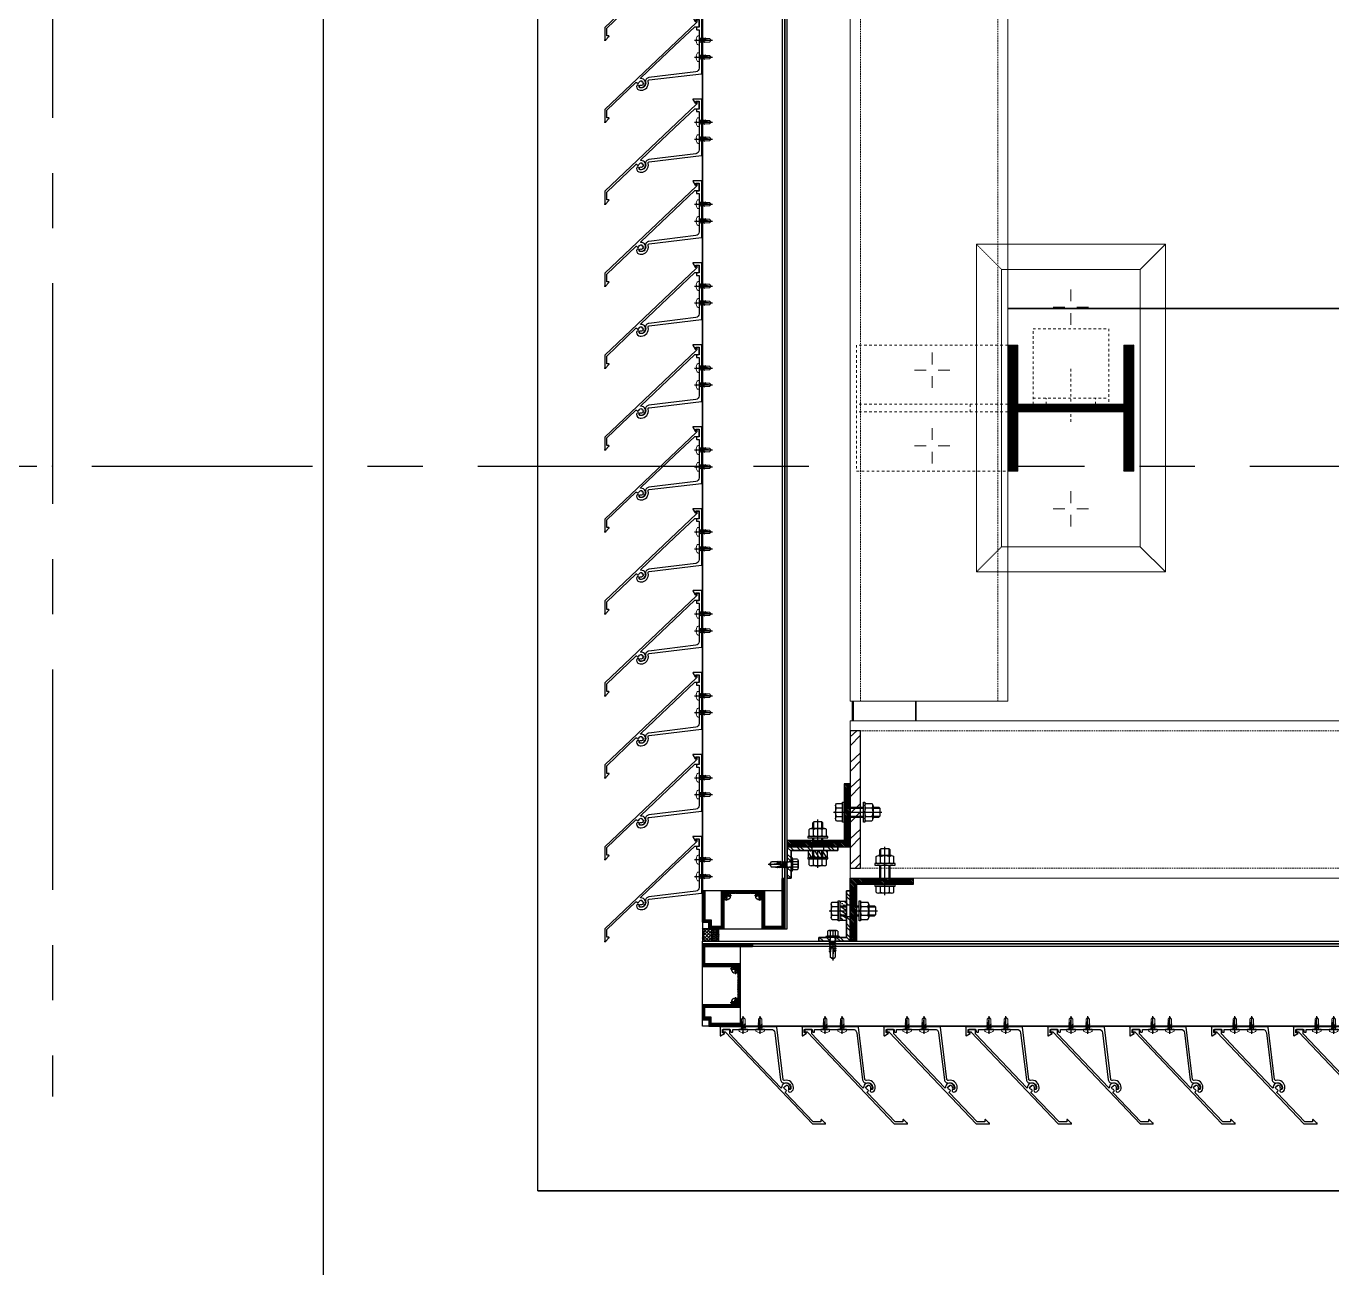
# Model space of a CAD drawing. Header units: millimetres. Extents: x -1379 to 1385823, y -4884429 to 548763.
# Drawn here: x 402583 to 403619, y -2345370 to -2344385 of the extents above; entities that cross this region are included whole.
import ezdxf
from ezdxf.enums import TextEntityAlignment as Align

# ---------------------------------------------------------------- set-up
doc = ezdxf.new("R2010")
doc.units = ezdxf.units.MM
doc.set_wipeout_variables(frame=1)
for name, pattern in [('CENTER', [50.8, 31.75, -6.35, 6.35, -6.35]), ('HIDDEN', [0.375, 0.25, -0.125]), ('TA_GL_000.70000', [1.925, 0.7, -0.175, 0.175, -0.175, 0.7]), ('XKITLINE00', [0]), ('XKITLINE02', [4, 2, -2])]:
    doc.linetypes.add(name, pattern=pattern)
for name, color, linetype in [('000 - 0_SYM_DWG_GRIDLINE_MAIN_COLOR_251', 7, 'Continuous'), ('000 - 0_SYM_DWG_SLOPE-SYM_TEXT_COLOR_3', 7, 'Continuous'), ('000 - CONCRETE_WALL_HATCH_', 7, 'Continuous'), ('000 - EXISTING_STEEL-STRUCTURE_CUT_COLOR_4', 7, 'Continuous'), ('000 - EXISTING_STEEL-STRUCTURE_HATCH_', 7, 'Continuous'), ('000 - EXISTING_STEEL-STRUCTURE_HIDDEN_', 7, 'HIDDEN'), ('000 - EXISTING_STEEL-STRUCTURE_MAIN_COLOR_1', 7, 'Continuous'), ('000 - EXISTING_STEEL-STRUCTURE_MAIN_COLOR_2', 7, 'Continuous'), ('000 - EXISTING_STEEL-STRUCTURE_MAIN_COLOR_3', 7, 'Continuous'), ('000 - EXISTING_STEEL-STRUCTURE_WIPEOUT_', 7, 'Continuous'), ('000 - GRID', 7, 'CENTER'), ('000 - STRUCTURE_STEEL_ACCESORIES_MAIN_COLOR_2', 7, 'Continuous'), ('000 - STRUCTURE_STEEL_ACCESORIES_WIPEOUT_', 7, 'Continuous'), ('010 - ASPG_ACCESSORIES_HATCH_', 7, 'Continuous'), ('010 - ASPG_ACCESSORIES_MAIN_COLOR_1', 7, 'Continuous'), ('010 - ASPG_ACCESSORIES_SUB_COLOR_1', 7, 'Continuous'), ('010 - ASPG_ACCESSORIES_SUB_COLOR_2', 7, 'Continuous'), ('010 - ASPG_ACCESSORIES_SYMBOL_', 7, 'Continuous'), ('010 - ASPG_ACCESSORIES_WIPEOUT_', 7, 'Continuous'), ('010 - ASPG_EXTR_DEF_SUB', 7, 'Continuous'), ('010 - ASPG_EXTR_MAIN_COLOR_1', 7, 'Continuous'), ('010 - ASPG_FASTERN_DEF_SUB', 7, 'Continuous'), ('010 - ASPG_FASTERN_MAIN_COLOR_1', 7, 'Continuous'), ('010 - ASPG_FASTERN_SUB_COLOR_2', 7, 'Continuous'), ('010 - ASPG_FASTERN_SUB_COLOR_3', 7, 'Continuous'), ('010 - ASPG_FRAMING_CUT_COLOR_1', 7, 'Continuous'), ('010 - ASPG_FRAMING_DEF_SUB', 7, 'Continuous'), ('010 - ASPG_FRAMING_HATCH_', 7, 'Continuous'), ('010 - ASPG_FRAMING_MAIN_COLOR_1', 7, 'Continuous'), ('010 - ASPG_FRAMING_SUB_COLOR_1', 7, 'Continuous'), ('010 - ASPG_FRAMING_SUB_COLOR_2', 7, 'Continuous'), ('010 - ASPG_FRAMING_WIPEOUT_', 7, 'Continuous'), ('BOLT & SCREW', 7, 'Continuous'), ('Center Line', 7, 'CENTER')]:
    doc.layers.add(name, color=color, linetype=linetype)
for name, color, linetype, lineweight in [('12-GRID', 7, 'CENTER', 13), ('A-FLOR-E', 7, 'Continuous', 35), ('SCREW', 7, 'Continuous', 5), ('WALL-E', 7, 'Continuous', 50)]:
    doc.layers.add(name, color=color, linetype=linetype, lineweight=lineweight)
doc.styles.add('ARIAL', font='arial.ttf')
doc.styles.add('TA', font='', dxfattribs={"height": 4.5})
doc.styles.get('TA').set_extended_font_data('Cordia New')
pattern_1 = [(45, (68845973.911, -106253.634), (-4.0411152545, 4.0411152545), []), (45, (68845976.6053, -106253.634), (-4.0411152545, 4.0411152545), [])]

# ---------------------------------------------------------------- blocks, each defined once
blk = doc.blocks.new('*U3054')
at = {"layer": '000 - EXISTING_STEEL-STRUCTURE_HIDDEN_', "color": 7, "linetype": 'XKITLINE02', "lineweight": 0}
for p, q in [((1653, 80), (1653, 20)), ((1659, 80), (1659, 20)), ((1653, 69.5), (1648, 69.5)), ((1653, 57), (1659, 57)), ((1659, 57), (1653, 57)), ((1666.9, 50), (1624, 50)), ((1653, 43), (1659, 43)), ((1659, 43), (1653, 43)), ((1653, 30.5), (1648, 30.5))]:
    blk.add_line(p, q, dxfattribs=at)
at = {"layer": '000 - EXISTING_STEEL-STRUCTURE_HIDDEN_', "color": 7, "linetype": 'XKITLINE00', "lineweight": 0}
for p, q in [((1576, 64), (1576, 54.7)), ((1576, 64), (1576, 54.7)), ((1736, 64), (1736, 54.7)), ((1736, 64), (1736, 54.7)), ((1562, 50), (1571.3, 50)), ((1562, 50), (1571.3, 50)), ((1576, 36), (1576, 45.3)), ((1576, 36), (1576, 45.3)), ((1590, 50), (1580.7, 50)), ((1590, 50), (1580.7, 50)), ((1722, 50), (1731.3, 50)), ((1722, 50), (1731.3, 50)), ((1736, 36), (1736, 45.3)), ((1736, 36), (1736, 45.3)), ((1750, 50), (1740.7, 50)), ((1750, 50), (1740.7, 50))]:
    blk.add_line(p, q, dxfattribs=at)
at = {"layer": '000 - EXISTING_STEEL-STRUCTURE_MAIN_COLOR_1', "color": 7, "linetype": 'XKITLINE02', "lineweight": 0}
blk.add_line((1648, 20), (1648, 80), dxfattribs=at)
blk.add_lwpolyline([(1653, 20), (1593, 20), (1593, 80), (1653, 80)], dxfattribs=at)
at = {"layer": '000 - EXISTING_STEEL-STRUCTURE_MAIN_COLOR_2', "color": 7, "lineweight": 0}
for p, q in [((1526, 125), (1546, 105)), ((1786, 125), (1766, 105))]:
    blk.add_line(p, q, dxfattribs=at)
at = {"color": 7}
blk.add_wipeout([(-1888.5, 0), (-1888.5, -125), (1888.5, -125), (1888.5, 0)], dxfattribs=at).dxf.layer = '000 - EXISTING_STEEL-STRUCTURE_WIPEOUT_'
at = {"layer": '000 - CONCRETE_WALL_HATCH_'}
h = blk.add_hatch(dxfattribs=at)
h.set_pattern_fill('ANSI32', scale=0.1)
h.set_pattern_definition([(45, (0, -0.0012), (-0.6735192, 0.6735192), []), (45, (0.449, -0.0012), (-0.6735192, 0.6735192), [])])
h.paths.add_polyline_path([(1706, 0), (1706, 8), (1659, 8), (1659, 92), (1706, 92), (1706, 100), (1606, 100), (1606, 92), (1653, 92), (1653, 8), (1606, 8), (1606, 0)])
at = {"layer": '000 - EXISTING_STEEL-STRUCTURE_CUT_COLOR_4', "color": 7, "lineweight": 0}
blk.add_lwpolyline([(1706, 0), (1706, 8), (1659, 8), (1659, 92), (1706, 92), (1706, 100), (1606, 100), (1606, 92), (1653, 92), (1653, 8), (1606, 8), (1606, 0)], close=True, dxfattribs=at)
at = {"layer": '000 - EXISTING_STEEL-STRUCTURE_HATCH_', "color": 7, "linetype": 'XKITLINE02', "lineweight": 0}
for p, q in [((1653, 0), (1653, -120)), ((1659, 0), (1659, -120))]:
    blk.add_line(p, q, dxfattribs=at)
blk.add_lwpolyline([(1606, 0), (1606, -120), (1706, -120), (1706, 0)], dxfattribs=at)
at = {"layer": '000 - EXISTING_STEEL-STRUCTURE_HIDDEN_', "color": 7, "linetype": 'XKITLINE02', "lineweight": 0}
for p, q in [((1706, 0), (1606, 0)), ((1659, -30), (1653, -30))]:
    blk.add_line(p, q, dxfattribs=at)
at = {"layer": '000 - EXISTING_STEEL-STRUCTURE_HIDDEN_', "color": 7, "linetype": 'HIDDEN', "lineweight": 0, "ltscale": 5}
for p, q in [((1888.5, -8), (-1888.5, -8)), ((1888.5, -117), (-1888.5, -117))]:
    blk.add_line(p, q, dxfattribs=at)
at = {"layer": '000 - EXISTING_STEEL-STRUCTURE_HIDDEN_', "color": 7, "linetype": 'HIDDEN', "lineweight": 0, "ltscale": 2}
for p, q in [((1546, -5), (1526, -25)), ((1766, -5), (1786, -25))]:
    blk.add_line(p, q, dxfattribs=at)
at = {"layer": '000 - EXISTING_STEEL-STRUCTURE_HIDDEN_', "color": 7, "linetype": 'XKITLINE00', "lineweight": 0}
for p, q in [((1626, -46), (1626, -55.3)), ((1686, -46), (1686, -55.3)), ((1612, -60), (1621.3, -60)), ((1640, -60), (1630.7, -60)), ((1672, -60), (1681.3, -60)), ((1700, -60), (1690.7, -60)), ((1626, -74), (1626, -64.7)), ((1686, -74), (1686, -64.7))]:
    blk.add_line(p, q, dxfattribs=at)
at = {"layer": '000 - EXISTING_STEEL-STRUCTURE_HIDDEN_', "color": 7, "linetype": 'HIDDEN', "lineweight": 0, "ltscale": 2}
for points in [[(1786, 0), (1786, -25), (1526, -25), (1526, 0)], [(1766, 0), (1766, -5), (1546, -5), (1546, 0)]]:
    blk.add_lwpolyline(points, dxfattribs=at)
at = {"layer": '000 - EXISTING_STEEL-STRUCTURE_MAIN_COLOR_2', "color": 7, "lineweight": 0}
for points in [[(1526, 0), (1526, 125), (1786, 125), (1786, 0)], [(1546, 0), (1546, 105), (1766, 105), (1766, 0)]]:
    blk.add_lwpolyline(points, dxfattribs=at)
at = {"layer": '000 - EXISTING_STEEL-STRUCTURE_MAIN_COLOR_3', "color": 7, "lineweight": 0}
blk.add_lwpolyline([(-1888.5, 0), (-1888.5, -125), (1888.5, -125), (1888.5, 0), (-1888.5, 0)], close=True, dxfattribs=at)
blk = doc.blocks.new('*U2476')
at = {"color": 7}
blk.add_wipeout([(-232.5, 0), (-232.5, -125), (8444.5, -125), (8444.5, 0)], dxfattribs=at).dxf.layer = '000 - EXISTING_STEEL-STRUCTURE_WIPEOUT_'
at = {"layer": '000 - EXISTING_STEEL-STRUCTURE_HIDDEN_', "color": 7, "linetype": 'HIDDEN', "lineweight": 0, "ltscale": 5}
for p, q in [((8444.5, -8), (-232.5, -8)), ((8444.5, -117), (-232.5, -117))]:
    blk.add_line(p, q, dxfattribs=at)
at = {"layer": '000 - EXISTING_STEEL-STRUCTURE_MAIN_COLOR_3', "color": 7, "lineweight": 0}
blk.add_lwpolyline([(-232.5, 0), (-232.5, -125), (8444.5, -125), (8444.5, 0), (-232.5, 0)], close=True, dxfattribs=at)
blk = doc.blocks.new('C-1-IV01_REV00_20260605-140059_LOPF_ASPG')
at = {"color": 7, "xscale": -1}
blk.add_blockref('*U2476', (9077.5, -15772), dxfattribs=at)
at = {"color": 7, "rotation": 270}
blk.add_blockref('*U3054', (758, -13868), dxfattribs=at)
blk = doc.blocks.new('C-1-IV01_REV00_20260605-145550_LOPF_EX')
at = {"color": 7}
for p, q in [((385, -16145), (385, -10310)), ((215, -16365), (215, -12040)), ((385, -16145), (16445, -16145))]:
    blk.add_line(p, q, dxfattribs=at)
at = {"layer": 'A-FLOR-E', "color": 7}
for p, q in [((635, -10310), (635, -15895)), ((685, -15845), (685, -15445)), ((685, -15445), (1185, -15445)), ((9360, -15845), (685, -15845)), ((635, -15895), (9410, -15895)), ((385, -16145), (16445, -16145))]:
    blk.add_line(p, q, dxfattribs=at)
at = {"layer": 'WALL-E', "color": 7}
for p, q in [((635, -10310), (635, -15895)), ((635, -15895), (635, -10310)), ((635, -15895), (9410, -15895)), ((9410, -15895), (635, -15895))]:
    blk.add_line(p, q, dxfattribs=at)
blk = doc.blocks.new('*U1926')
at = {"layer": '000 - 0_SYM_DWG_GRIDLINE_MAIN_COLOR_251', "color": 7, "linetype": 'ByBlock', "ltscale": 5}
blk.add_line((10, 0), (-321.4, 0), dxfattribs=at)
at = {"layer": '000 - 0_SYM_DWG_GRIDLINE_MAIN_COLOR_251', "color": 7}
blk.add_point((-311.4, 0), dxfattribs=at)
at = {"color": 7, "style": 'TA', "flags": 1}
blk.add_attdef('LOCATION', (6, -6), '', height=4.5, rotation=270, dxfattribs=at)
at = {"layer": '000 - 0_SYM_DWG_SLOPE-SYM_TEXT_COLOR_3', "color": 7, "style": 'ARIAL'}
blk.add_attdef('GRID-HEAD', text='', height=4, rotation=270, dxfattribs=at).set_placement((27.4, 0), align=Align.MIDDLE_CENTER)
blk = doc.blocks.new('*U1924')
at = {"layer": '000 - 0_SYM_DWG_GRIDLINE_MAIN_COLOR_251', "color": 7, "linetype": 'ByBlock', "ltscale": 5}
blk.add_line((30, 0), (-408.5, 0), dxfattribs=at)
at = {"layer": '000 - 0_SYM_DWG_GRIDLINE_MAIN_COLOR_251', "color": 7}
blk.add_point((0, 0), dxfattribs=at)
at = {"color": 7, "style": 'TA', "flags": 1}
blk.add_attdef('LOCATION', (6, -6), '', height=4.5, rotation=270, dxfattribs=at)
at = {"layer": '000 - 0_SYM_DWG_SLOPE-SYM_TEXT_COLOR_3', "color": 7, "style": 'ARIAL'}
blk.add_attdef('GRID-HEAD', text='', height=4, rotation=180, dxfattribs=at).set_placement((50, 0), align=Align.MIDDLE_CENTER)
blk = doc.blocks.new('C-1-IV01_REV00_20260614-171844_LOPF_DIMS')
at = {"layer": '000 - GRID', "color": 7, "linetype": 'TA_GL_000.70000'}
for name, p, xscale, yscale, zscale, rotation in [('*U1926', (0, 0), 50.00000000000007, 50.00000000000007, 50.00000000000007, 90), ('*U1924', (0, -15570), 50.00000000000004, 50.00000000000004, 50.00000000000004, 180)]:
    blk.add_blockref(name, p, dxfattribs=dict(at, xscale=xscale, yscale=yscale, zscale=zscale, rotation=rotation))
blk = doc.blocks.new('*U2620')
at = {"layer": '010 - ASPG_ACCESSORIES_SUB_COLOR_2', "color": 7}
for p, q in [((-2.1, -1.5), (-2.1, 0)), ((2.1, -1), (2.1, 0)), ((-2.7, -1.9), (2.7, -1.4)), ((-2.7, -1.9), (-2.1, -1.5)), ((-2.7, -1.9), (-2.1, -2.3)), ((-2.7, -3.7), (2.7, -3.2)), ((-2.7, -3.7), (-2.1, -3.3)), ((-2.7, -3.7), (-2.1, -4.1)), ((-2.7, -5.5), (2.7, -5)), ((-2.7, -5.5), (2.7, -5)), ((-2.7, -5.5), (-2.1, -5.1)), ((-2.7, -5.5), (-2.1, -5.1)), ((-2.7, -5.5), (-2.1, -5.9)), ((-2.7, -5.5), (-2.1, -5.9)), ((-2.7, -7.3), (2.7, -6.8)), ((-2.7, -7.3), (-2.1, -6.9)), ((-2.7, -7.3), (-2.1, -7.7)), ((-2.7, -9.1), (-2.1, -8.7)), ((-2.7, -9.1), (-1.6, -9)), ((-2.7, -9.1), (-2.1, -9.5)), ((-2.1, -1.5), (2.1, -1)), ((-2.1, -2.3), (2.1, -1.8)), ((-2.1, -3.3), (-2.1, -2.3)), ((-2.1, -3.3), (2.1, -2.8)), ((-2.1, -4.1), (2.1, -3.6)), ((-2.1, -5.1), (-2.1, -4.1)), ((-2.1, -5.1), (2.1, -4.6)), ((-2.1, -5.1), (2.1, -4.6)), ((-2.1, -5.9), (2.1, -5.4)), ((-2.1, -5.9), (2.1, -5.4)), ((-2.1, -6.9), (-2.1, -5.9)), ((-2.1, -6.9), (-2.1, -5.9)), ((-2.1, -6.9), (2.1, -6.4)), ((-2.1, -7.7), (2.1, -7.2)), ((-2.1, -8.7), (-2.1, -7.7)), ((-2.1, -8.7), (-1.1, -8.6)), ((-2.1, -9.5), (-1.6, -9.4)), ((-2.1, -10.5), (-2.1, -9.5)), ((0.4, -8.4), (2.1, -8.2)), ((0.7, -8.8), (2.7, -8.6)), ((0.7, -9.1), (2.1, -9)), ((0.7, -10.2), (2.1, -10)), ((2.7, -1.4), (2.1, -1)), ((2.7, -1.4), (2.1, -1.8)), ((2.1, -2.8), (2.1, -1.8)), ((2.7, -3.2), (2.1, -2.8)), ((2.7, -3.2), (2.1, -3.6)), ((2.1, -4.6), (2.1, -3.6)), ((2.7, -5), (2.1, -4.6)), ((2.7, -5), (2.1, -4.6)), ((2.7, -5), (2.1, -5.4)), ((2.7, -5), (2.1, -5.4)), ((2.1, -6.4), (2.1, -5.4)), ((2.1, -6.4), (2.1, -5.4)), ((2.7, -6.8), (2.1, -6.4)), ((2.7, -6.8), (2.1, -7.2)), ((2.1, -8.2), (2.1, -7.2)), ((2.7, -8.6), (2.1, -8.2)), ((2.7, -8.6), (2.1, -9)), ((2.1, -10), (2.1, -9)), ((2.7, -10.4), (2.1, -10)), ((-2.7, -10.9), (-2.1, -10.5)), ((-2.7, -10.9), (-1.8, -10.8)), ((-2.7, -10.9), (-2.1, -11.3)), ((-2.1, -10.5), (-1.8, -10.5)), ((-2.1, -11.3), (-1.9, -11.2)), ((-2.1, -12.4), (-2.1, -11.3)), ((-2.1, -12.4), (-2.1, -15.6)), ((0, -17.2), (-2.1, -15.6)), ((0, -17.2), (2.1, -15.6)), ((0.7, -10.6), (2.7, -10.4)), ((0.7, -10.9), (2.1, -10.8)), ((2.7, -10.4), (2.1, -10.8)), ((2.1, -10.8), (2.1, -15.6))]:
    blk.add_line(p, q, dxfattribs=at)
blk.add_lwpolyline([(0, -17.2), (0.7, -11.5), (0.7, -8.7, 0.417657), (0.4, -8.4, 0.070993), (-1.5, -8.7), (-2.1, -12.4)], format="xyb", dxfattribs=at)
at = {"layer": '010 - ASPG_ACCESSORIES_SYMBOL_', "color": 7, "linetype": 'CENTER'}
blk.add_line((0, 6.1), (0, -18.2), dxfattribs=at)
at = {"layer": '010 - ASPG_FASTERN_MAIN_COLOR_1', "color": 7}
for p, q in [((-5.5, 0.5), (-5.5, 0)), ((5.5, 0), (-5.5, 0)), ((-5.2, 0.9), (-4.2, 1.2)), ((5.2, 0.9), (-5.2, 0.9)), ((-4.2, 5), (-4.2, 1.2)), ((4.2, 1.2), (-4.2, 1.2)), ((3.1, 5.5), (-3.1, 5.5)), ((-2.6, 0.9), (-2.1, 1.2)), ((-2.1, 5), (-2.1, 1.2)), ((2.1, 5), (2.1, 1.2)), ((2.4, 0.9), (2.1, 1.2)), ((4.2, 5), (4.2, 1.2)), ((5.2, 0.9), (4.2, 1.2)), ((5.5, 0.5), (5.5, 0))]:
    blk.add_line(p, q, dxfattribs=at)
for centre, radius, start, end in [((-5.2, 0.5), 0.3, 90, 180), ((-3.1, 3.9), 1.56, 48.0171, 131.9829), ((0, -0.2), 5.63, 68.2799, 111.7201), ((3.1, 3.9), 1.56, 48.0171, 131.9829), ((5.2, 0.5), 0.3, 0, 90)]:
    blk.add_arc(centre, radius, start, end, dxfattribs=at)
blk = doc.blocks.new('G$C7D677D58')
at = {"layer": '010 - ASPG_FASTERN_MAIN_COLOR_1'}
h = blk.add_hatch(dxfattribs=at)
h.set_pattern_fill('ANSI35', scale=0.02, angle=280.6768, style=0)
h.set_pattern_definition([(145.676841, (67.453535, -13.0942606), (0.00281929957, 0.00412935224), []), (145.676841, (67.4500606, -13.0949156), (0.00281929957, 0.00412935224), [0.00625, -0.00125, 0, -0.00125])])
h.paths.add_polyline_path([(0.0299, 0.0155), (0.0245, 0.0155), (0.0245, 0.0006), (0.0299, 0.0006)])
at = {"layer": '010 - ASPG_FASTERN_DEF_SUB', "color": 7, "ltscale": 0.1}
blk.add_line((0.0383, 0.008), (0, 0.008, 0), dxfattribs=at)
at = {"layer": '010 - ASPG_FASTERN_MAIN_COLOR_1', "color": 7}
for p, q in [((0.0024, 0.012, 0), (0.0016, 0.0112, 0)), ((0.0016, 0.0048, 0), (0.0016, 0.0112, 0)), ((0.0069, 0.0112, 0), (0.0016, 0.0112, 0)), ((0.0069, 0.012, 0), (0.0024, 0.012, 0)), ((0.0069, 0.0028, 0), (0.0069, 0.0132, 0)), ((0.0125, 0.0149, 0), (0.0077, 0.0149, 0)), ((0.0125, 0.0115, 0), (0.0077, 0.0115, 0)), ((0.0133, 0, 0), (0.0133, 0.016, 0)), ((0.0133, 0.016, 0), (0.0145, 0.016, 0)), ((0.0133, 0.0028, 0), (0.0133, 0.0132, 0)), ((0.0145, 0.016, 0), (0.0145, 0, 0)), ((0.0299, 0), (0.0299, 0.016)), ((0.0299, 0.016), (0.0311, 0.016)), ((0.0311, 0.016), (0.0311, 0)), ((0.0311, 0.0011), (0.0311, 0.0149)), ((0.0359, 0.0149), (0.0311, 0.0149)), ((0.0359, 0.0115), (0.0311, 0.0115)), ((0.0367, 0.0028), (0.0367, 0.0132)), ((0.0069, 0.0048, 0), (0.0016, 0.0048, 0)), ((0.0024, 0.004, 0), (0.0016, 0.0048, 0)), ((0.0069, 0.004, 0), (0.0024, 0.004, 0)), ((0.0125, 0.0045, 0), (0.0077, 0.0045, 0)), ((0.0125, 0.0011, 0), (0.0077, 0.0011, 0)), ((0.0145, 0, 0), (0.0133, 0, 0)), ((0.0311, 0), (0.0299, 0)), ((0.0359, 0.0045), (0.0311, 0.0045)), ((0.0359, 0.0011), (0.0311, 0.0011))]:
    blk.add_line(p, q, dxfattribs=at)
at = {"layer": '010 - ASPG_FASTERN_MAIN_COLOR_1', "color": 7, "elevation": 0}
for points in [[(0.0077, 0.0149, 0.46188), (0.0077, 0.0115, 0.23094), (0.0077, 0.0045, 0.46188), (0.0077, 0.0011)], [(0.0125, 0.0149, -0.46188), (0.0125, 0.0115, -0.23094), (0.0125, 0.0045, -0.46188), (0.0125, 0.0011)], [(0.0359, 0.0149, -0.46188), (0.0359, 0.0115, -0.23094), (0.0359, 0.0045, -0.46188), (0.0359, 0.0011)]]:
    blk.add_lwpolyline(points, format="xyb", dxfattribs=at)
at = {"layer": '010 - ASPG_FASTERN_MAIN_COLOR_1', "color": 7}
blk.add_lwpolyline([(0.0299, 0.0155), (0.0245, 0.0155), (0.0245, 0.0006), (0.0299, 0.0006)], close=True, dxfattribs=at)
at = {"layer": '010 - ASPG_FASTERN_SUB_COLOR_2', "color": 7, "linetype": 'HIDDEN'}
for p, q in [((0.0299, 0.012), (0.0145, 0.012, 0)), ((0.0299, 0.0112), (0.0145, 0.0112, 0)), ((0.0299, 0.0048), (0.0145, 0.0048, 0)), ((0.0299, 0.004), (0.0145, 0.004, 0))]:
    blk.add_line(p, q, dxfattribs=at)
blk = doc.blocks.new('010 - ASPG_ACCESSORIES_BRACKET_FOR_FRAME_TYPE-1_CUT-VIEW')
at = {"color": 7}
blk.add_wipeout([(0, 25), (0, 0), (40, 0), (40, 3), (3, 3), (3, 25)], dxfattribs=at).dxf.layer = '010 - ASPG_ACCESSORIES_WIPEOUT_'
at = {"layer": '010 - ASPG_ACCESSORIES_HATCH_'}
h = blk.add_hatch(dxfattribs=at)
h.set_pattern_fill('ANSI32', scale=0.03)
h.set_pattern_definition(pattern_1)
h.paths.add_polyline_path([(1.5, 16.1), (1.1, 16.7), (0.7, 16.1), (0, 16.1), (0, 25), (3, 25), (3, 16.1)])
h = blk.add_hatch(dxfattribs=at)
h.set_pattern_fill('ANSI32', scale=0.03)
h.set_pattern_definition(pattern_1)
h.paths.add_polyline_path([(0, 0), (0, 11.8), (0.2, 11.9), (1.2, 11.9), (1.6, 11.3), (2, 11.9), (3, 11.9), (3, 3), (19.7, 3), (19.7, 0)])
h = blk.add_hatch(dxfattribs=at)
h.set_pattern_fill('ANSI32', scale=0.03)
h.set_pattern_definition(pattern_1)
h.paths.add_polyline_path([(28.7, 0), (28.7, 3), (40, 3), (40, 0)])
at = {"layer": '010 - ASPG_ACCESSORIES_MAIN_COLOR_1', "color": 7}
blk.add_lwpolyline([(0, 25), (0, 0), (40, 0), (40, 3), (3, 3), (3, 25)], close=True, dxfattribs=at)
at = {"layer": '010 - ASPG_ACCESSORIES_SUB_COLOR_1', "color": 7}
for points in [[(1.5, 16.1), (1.1, 16.7), (0.7, 16.1), (0, 16.1), (0, 25), (3, 25), (3, 16.1)], [(0, 0), (0, 11.8), (0.2, 11.9), (1.2, 11.9), (1.6, 11.3), (2, 11.9), (3, 11.9), (3, 3), (19.7, 3), (19.7, 0)], [(28.7, 0), (28.7, 3), (40, 3), (40, 0)]]:
    blk.add_lwpolyline(points, close=True, dxfattribs=at)
blk = doc.blocks.new('G$CF155826C')
at = {"layer": '010 - ASPG_FASTERN_DEF_SUB', "color": 7, "ltscale": 0.1}
blk.add_line((0, 0.008), (0.0383, 0.008, 0), dxfattribs=at)
at = {"layer": '010 - ASPG_FASTERN_MAIN_COLOR_1', "color": 7}
for p, q in [((0.0016, 0.0028), (0.0016, 0.0132)), ((0.0024, 0.0149), (0.0072, 0.0149)), ((0.0024, 0.0115), (0.0072, 0.0115)), ((0.0072, 0.016), (0.0072, 0)), ((0.0084, 0.016), (0.0072, 0.016)), ((0.0072, 0.0011), (0.0072, 0.0149)), ((0.0084, 0), (0.0084, 0.016)), ((0.0238, 0.016, 0), (0.0238, 0, 0)), ((0.025, 0.016, 0), (0.0238, 0.016, 0)), ((0.025, 0, 0), (0.025, 0.016, 0)), ((0.025, 0.0028, 0), (0.025, 0.0132, 0)), ((0.0258, 0.0149, 0), (0.0306, 0.0149, 0)), ((0.0258, 0.0115, 0), (0.0306, 0.0115, 0)), ((0.0314, 0.0028, 0), (0.0314, 0.0132, 0)), ((0.0314, 0.012, 0), (0.0359, 0.012, 0)), ((0.0314, 0.0112, 0), (0.0367, 0.0112, 0)), ((0.0359, 0.012, 0), (0.0367, 0.0112, 0)), ((0.0367, 0.0048, 0), (0.0367, 0.0112, 0)), ((0.0024, 0.0045), (0.0072, 0.0045)), ((0.0024, 0.0011), (0.0072, 0.0011)), ((0.0072, 0), (0.0084, 0)), ((0.0238, 0, 0), (0.025, 0, 0)), ((0.0258, 0.0045, 0), (0.0306, 0.0045, 0)), ((0.0258, 0.0011, 0), (0.0306, 0.0011, 0)), ((0.0314, 0.0048, 0), (0.0367, 0.0048, 0)), ((0.0314, 0.004, 0), (0.0359, 0.004, 0)), ((0.0359, 0.004, 0), (0.0367, 0.0048, 0))]:
    blk.add_line(p, q, dxfattribs=at)
at = {"layer": '010 - ASPG_FASTERN_MAIN_COLOR_1', "color": 7, "elevation": 0}
for points in [[(0.0024, 0.0149, 0.46188), (0.0024, 0.0115, 0.23094), (0.0024, 0.0045, 0.46188), (0.0024, 0.0011)], [(0.0258, 0.0149, 0.46188), (0.0258, 0.0115, 0.23094), (0.0258, 0.0045, 0.46188), (0.0258, 0.0011)], [(0.0306, 0.0149, -0.46188), (0.0306, 0.0115, -0.23094), (0.0306, 0.0045, -0.46188), (0.0306, 0.0011)]]:
    blk.add_lwpolyline(points, format="xyb", dxfattribs=at)
at = {"layer": '010 - ASPG_FASTERN_SUB_COLOR_3', "color": 7, "linetype": 'HIDDEN'}
for p, q in [((0.0084, 0.012), (0.0238, 0.012, 0)), ((0.0084, 0.0112), (0.0238, 0.0112, 0)), ((0.0084, 0.0048), (0.0238, 0.0048, 0)), ((0.0084, 0.004), (0.0238, 0.004, 0))]:
    blk.add_line(p, q, dxfattribs=at)
blk = doc.blocks.new('*U2652')
at = {"color": 7, "xscale": -1, "rotation": 270}
blk.add_blockref('*U2620', (3, 11), dxfattribs=at)
at = {"color": 7}
blk.add_wipeout([(45, 75), (45, 30), (0, 30), (0, 25), (50, 25), (50, 75)], dxfattribs=at).dxf.layer = '000 - STRUCTURE_STEEL_ACCESORIES_WIPEOUT_'
at = {"layer": '010 - ASPG_ACCESSORIES_HATCH_'}
h = blk.add_hatch(dxfattribs=at)
h.set_pattern_fill('ANSI32', scale=0.03, angle=-90)
h.set_pattern_definition([(315, (-106132.4893, -14494238.6785), (1.01027881362, 1.01027881362), []), (315, (-106132.4893, -14494239.352), (1.01027881362, 1.01027881362), [])])
h.paths.add_polyline_path([(45, 75), (45, 30), (0, 30), (0, 25), (50, 25), (50, 75)])
at = {"layer": '000 - STRUCTURE_STEEL_ACCESORIES_MAIN_COLOR_2', "color": 7}
blk.add_lwpolyline([(45, 75), (45, 30), (0, 30), (0, 25), (50, 25), (50, 75)], close=True, dxfattribs=at)
at = {"color": 7, "xscale": -1000, "yscale": 1000, "zscale": 1000}
for name, p, rotation in [('G$CF155826C', (36.6, 60.5), 180), ('G$C7D677D58', (32.2, 46.5, 0), 90)]:
    blk.add_blockref(name, p, dxfattribs=dict(at, rotation=rotation))
at = {"color": 7, "xscale": -1, "rotation": 180}
blk.add_blockref('010 - ASPG_ACCESSORIES_BRACKET_FOR_FRAME_TYPE-1_CUT-VIEW', (0, 25), dxfattribs=at)
blk = doc.blocks.new('*U2678')
at = {"layer": '12-GRID', "color": 7, "linetype": 'CENTER'}
for p, q in [((0, -6.2), (0, 2.2)), ((-4.2, -2), (4.2, -2))]:
    blk.add_line(p, q, dxfattribs=at)
at = {"layer": 'BOLT & SCREW', "color": 7}
for p, q in [((-0.6, -1.8), (-1.8, -1.6)), ((-0.6, -2.2), (-1.8, -2.4)), ((-0.5, -1.8), (-0.9, -1.6)), ((-0.5, -2.2), (-0.9, -2.4)), ((-0.2, -1.4), (-0.4, -0.2)), ((-0.2, -1.5), (-0.4, -1.1)), ((-0.2, -2.5), (-0.4, -2.9)), ((-0.2, -2.6), (-0.4, -3.8)), ((0.2, -1.4), (0.4, -0.2)), ((0.2, -1.5), (0.4, -1.1)), ((0.4, -2.9), (0.2, -2.5)), ((0.2, -2.6), (0.4, -3.8)), ((0.5, -1.8), (0.9, -1.6)), ((0.5, -2.2), (0.9, -2.4)), ((0.6, -1.8), (1.8, -1.6)), ((0.6, -2.2), (1.8, -2.4))]:
    blk.add_line(p, q, dxfattribs=at)
for points in [[(-1.8, -1.6), (-0.9, -1.6, 0.414214), (-0.4, -1.1), (-0.4, -0.2), (0.4, -0.2), (0.4, -1.1, 0.414214), (0.9, -1.6), (1.8, -1.6), (1.8, -2.4), (0.9, -2.4, 0.414214), (0.4, -2.9), (0.4, -3.8), (-0.4, -3.8), (-0.4, -2.9, 0.414214), (-0.9, -2.4), (-1.8, -2.4)], [(0.2, -2.5, -0.414214), (0.5, -2.2), (0.6, -2.2), (0.6, -1.8), (0.5, -1.8, -0.414214), (0.2, -1.5), (0.2, -1.4), (-0.2, -1.4), (-0.2, -1.5, -0.414214), (-0.5, -1.8), (-0.6, -1.8), (-0.6, -2.2), (-0.5, -2.2, -0.414214), (-0.2, -2.5), (-0.2, -2.6), (0.2, -2.6)]]:
    blk.add_lwpolyline(points, format="xyb", close=True, dxfattribs=at)
blk.add_circle((0, -2), 3.5, dxfattribs=at)
blk = doc.blocks.new('000_ASPG_TYP_FILES_20260218-010703_FRAME_EXTR__sub')
at = {"layer": '010 - ASPG_FRAMING_HATCH_'}
h = blk.add_hatch(dxfattribs=at)
h.set_pattern_fill('ANSI32', scale=0.1, angle=180)
edge = h.paths.add_edge_path()
edge.add_line((2, 16), (2, 2))
edge.add_line((2, 2), (39.7, 2))
edge.add_arc((39.7, 1.7), 0.3, 0, 90, ccw=False)
edge.add_line((40, 1.7), (40, 0.3))
edge.add_arc((39.7, 0.3), 0.3, -90, 0, ccw=False)
edge.add_line((39.7, 0), (0.3, 0))
edge.add_arc((0.3, 0.3), 0.3, 180, 270, ccw=False)
edge.add_line((0, 0.3), (0, 17.7))
edge.add_arc((0.3, 17.7), 0.3, 90, 180, ccw=False)
edge.add_line((0.3, 18), (22.6, 18))
edge.add_arc((22.6, 18.5), 0.5, 270, 380.2095)
edge.add_arc((26.2, 19.8), 3.35, 182.0638, 200.2095, ccw=False)
edge.add_arc((23.6, 19.7), 0.76, 2.0638, 182.0638, ccw=False)
edge.add_arc((26.2, 19.8), 1.83, 182.0638, 447.9362)
edge.add_arc((26.3, 22.4), 0.76, 87.9362, 267.9362, ccw=False)
edge.add_arc((26.2, 19.8), 3.35, 69.7905, 87.9362, ccw=False)
edge.add_arc((27.5, 23.4), 0.5, 249.7905, 360)
edge.add_line((28, 23.4), (28, 26.7))
edge.add_line((28, 26.7), (28.5, 27.2))
edge.add_line((28.5, 27.2), (28, 27.7))
edge.add_line((28, 27.7), (28, 38.6))
edge.add_line((28, 38.6), (28.5, 39.1))
edge.add_line((28.5, 39.1), (28, 39.6))
edge.add_line((28, 39.6), (28, 42.9))
edge.add_arc((27.5, 42.9), 0.5, 0, 110.2095)
edge.add_arc((26.2, 46.5), 3.35, 272.0638, 290.2095, ccw=False)
edge.add_arc((26.3, 43.9), 0.76, 92.0638, 272.0638, ccw=False)
edge.add_arc((26.2, 46.5), 1.83, 272.0638, 537.9362)
edge.add_arc((23.6, 46.6), 0.76, 177.9362, 357.9362, ccw=False)
edge.add_arc((26.2, 46.5), 3.35, 159.7905, 177.9362, ccw=False)
edge.add_arc((22.6, 47.8), 0.5, 339.7905, 450)
edge.add_line((22.6, 48.3), (0.3, 48.3))
edge.add_arc((0.3, 48.6), 0.3, 180, 270, ccw=False)
edge.add_line((0, 48.6), (0, 60))
edge.add_arc((0.3, 60), 0.3, 90, 180, ccw=False)
edge.add_line((0.3, 60.3), (5, 60.3))
edge.add_line((5, 60.3), (5, 65))
edge.add_arc((5.3, 65), 0.3, 90, 180, ccw=False)
edge.add_line((5.3, 65.3), (30, 65.3))
edge.add_line((30, 65.3), (30, 63.6))
edge.add_arc((29.7, 63.6), 0.3, -90, 0, ccw=False)
edge.add_line((29.7, 63.3), (7.3, 63.3))
edge.add_arc((7.3, 63), 0.3, 90, 180)
edge.add_line((7, 63), (7, 58.3))
edge.add_line((7, 58.3), (2.3, 58.3))
edge.add_arc((2.3, 58), 0.3, 90, 180)
edge.add_line((2, 58), (2, 50.6))
edge.add_arc((2.3, 50.6), 0.3, 180, 270)
edge.add_line((2.3, 50.3), (29.7, 50.3))
edge.add_arc((29.7, 50), 0.3, 0, 90, ccw=False)
edge.add_line((30, 50), (30, 26.7))
edge.add_line((30, 26.7), (30, 16.3))
edge.add_arc((29.7, 16.3), 0.3, -90, 0, ccw=False)
edge.add_line((29.7, 16), (2, 16))
at = {"layer": '010 - ASPG_FRAMING_CUT_COLOR_1', "color": 7}
blk.add_lwpolyline([(2, 16), (2, 2), (39.7, 2, -0.414214), (40, 1.7), (40, 0.3, -0.414214), (39.7, 0), (0.3, 0, -0.414214), (0, 0.3), (0, 17.7, -0.414214), (0.3, 18), (22.6, 18, 0.52173), (23, 18.7, -0.079342), (22.8, 19.7, -1), (24.3, 19.8, 2.296346), (26.2, 21.7, -1), (26.3, 23.2, -0.079342), (27.3, 23, 0.52173), (28, 23.4), (28, 26.7), (28.5, 27.2), (28, 27.7), (28, 38.6), (28.5, 39.1), (28, 39.6), (28, 42.9, 0.52173), (27.3, 43.3, -0.079342), (26.3, 43.1, -1), (26.2, 44.6, 2.296346), (24.3, 46.5, -1), (22.8, 46.6, -0.079342), (23, 47.6, 0.52173), (22.6, 48.3), (0.3, 48.3, -0.414214), (0, 48.6), (0, 60, -0.414214), (0.3, 60.3), (5, 60.3), (5, 65, -0.414214), (5.3, 65.3), (30, 65.3), (30, 63.6, -0.414214), (29.7, 63.3), (7.3, 63.3, 0.414214), (7, 63), (7, 58.3), (2.3, 58.3, 0.414214), (2, 58), (2, 50.6, 0.414214), (2.3, 50.3), (29.7, 50.3, -0.414214), (30, 50), (30, 26.7), (30, 16.3, -0.414214), (29.7, 16)], format="xyb", close=True, dxfattribs=at)
at = {"color": 7}
for p in [(26.2, 48.5), (26.2, 21.8)]:
    blk.add_blockref('*U2678', p, dxfattribs=at)
blk = doc.blocks.new('PZG35-9D5_sub')
at = {"layer": 'Center Line', "color": 7}
blk.add_line((0, 3.7), (0, -10.5), dxfattribs=at)
at = {"layer": 'SCREW', "color": 7}
for p, q in [((-1.4, 0), (-1.4, -1.1)), ((1.4, 0), (1.4, -0.6)), ((-1.9, -1.4), (1.9, -0.9)), ((-1.9, -1.4), (-1.4, -1.1)), ((-1.9, -1.4), (-1.4, -1.7)), ((-1.9, -2.7), (1.9, -2.2)), ((-1.9, -2.7), (-1.4, -2.4)), ((-1.9, -2.7), (-1.4, -3)), ((-1.9, -4), (-1.4, -3.7)), ((-1.9, -4), (-1, -3.9)), ((-1.9, -4), (-1.4, -4.3)), ((-1.4, -1.1), (1.4, -0.6)), ((-1.4, -1.7), (1.4, -1.2)), ((-1.4, -1.7), (-1.4, -2.4)), ((-1.4, -2.4), (1.4, -1.9)), ((-1.4, -3), (1.4, -2.5)), ((-1.4, -3), (-1.4, -3.7)), ((-1.4, -3.7), (-0.8, -3.6)), ((-1.4, -4.3), (-1.4, -8.1)), ((-1.4, -4.3), (-1.2, -4.3)), ((0, -9.5), (-1.4, -8.1)), ((0, -9.5), (1.4, -8.1)), ((0.6, -3.3), (1.4, -3.2)), ((0.7, -3.7), (1.9, -3.5)), ((0.7, -3.9), (1.4, -3.8)), ((0.7, -4.6), (1.4, -4.5)), ((0.7, -5), (1.9, -4.8)), ((0.7, -5.2), (1.4, -5.1)), ((1.9, -0.9), (1.4, -0.6)), ((1.9, -0.9), (1.4, -1.2)), ((1.4, -1.2), (1.4, -1.9)), ((1.9, -2.2), (1.4, -1.9)), ((1.9, -2.2), (1.4, -2.5)), ((1.4, -2.5), (1.4, -3.2)), ((1.9, -3.5), (1.4, -3.2)), ((1.9, -3.5), (1.4, -3.8)), ((1.4, -3.8), (1.4, -4.5)), ((1.9, -4.8), (1.4, -4.5)), ((1.9, -4.8), (1.4, -5.1)), ((1.4, -5.1), (1.4, -8.1))]:
    blk.add_line(p, q, dxfattribs=at)
blk.add_lwpolyline([(0, -9.5), (0.7, -5.2), (0.7, -3.6, 0.417657), (0.4, -3.3, 0.108102), (-0.8, -3.6), (-1.4, -4.7)], format="xyb", dxfattribs=at)
blk = doc.blocks.new('*U2683')
at = {"layer": 'SCREW', "color": 7}
blk.add_lwpolyline([(3, 1.8, 0.09906), (0.8, 2.5), (0.8, 2.3), (-0.8, 2.3), (-0.8, 2.5, 0.09906), (-3, 1.8, 0.266588), (-3.5, 1), (-3.5, 0.2, 0.414214), (-3.3, 0), (3.3, 0, 0.414214), (3.5, 0.2), (3.5, 1, 0.266588)], format="xyb", close=True, dxfattribs=at)
blk.add_blockref('PZG35-9D5_sub', (0, 0), dxfattribs=at)
blk = doc.blocks.new('*U2682')
at = {"color": 7}
blk.add_point((0, 0), dxfattribs=at)
at = {"layer": '010 - ASPG_ACCESSORIES_MAIN_COLOR_1', "color": 7}
blk.add_lwpolyline([(-39.7, -0.6, 0.414214), (-40, -0.9), (-40, -7.4, 0.57735), (-39.7, -7.6), (-36.6, -5.8, 0.767327), (-36.8, -5.3), (-37.9, -5.3, -0.414214), (-38.2, -5), (-38.2, -2.8, -0.414214), (-38, -2.6), (-32.2, -2.6, -0.388879), (-32, -2.8), (-31.8, -4.3, 0.388879), (-31.3, -4.8), (-30.3, -4.8, 0.414214), (-30, -4.5), (-30, -2.9, -0.414214), (-29.7, -2.6), (0.4, -2.6, -0.378969), (3.4, -5.2), (8, -42.5, 0.446593), (11.6, -45.1, -0.489802), (16.1, -48.7), (16.1, -49.4, -0.18248), (15.8, -50, -0.267949), (15.3, -50.2, 1.122115), (15.1, -52.3, 0.405004), (18.1, -49.4), (18.1, -48.7, 0.489805), (11.2, -43.1, -0.446597), (9.9, -42.3), (4.9, -0.8, 0.364176), (4.6, -0.6)], format="xyb", close=True, dxfattribs=at)
at = {"layer": '010 - ASPG_EXTR_DEF_SUB', "color": 7}
for p in [(-40, -0.5), (43.4, -76.9), (43.4, -77.5)]:
    blk.add_point(p, dxfattribs=at)
at = {"layer": '010 - ASPG_EXTR_MAIN_COLOR_1', "color": 7}
blk.add_lwpolyline([(11.4, -48.2), (11.5, -47.4), (12.2, -47.6), (12.3, -46.8, -0.535538), (14.2, -49.2, 0.991572), (15.7, -49.6, 1.157025), (8.8, -48.8, -0.688558), (8.3, -49), (-17.1, -22.2), (-32.3, -6.1), (-32.3, -2.9, 0.414312), (-32.6, -2.6), (-37.5, -2.6, 0.414116), (-37.8, -2.9), (-37.8, -4.3, 0.414214), (-37.5, -4.6), (-36, -4.6, -0.205895), (-35.8, -4.7), (33.2, -77.5), (43.1, -77.5, 0.668179), (43.4, -77), (40.5, -74.2, 0.668179), (40, -74.4), (40, -76), (33.9, -76), (11.9, -52.8, -0.558354), (12.1, -52, 0.766275), (12, -50.4, -0.438583), (10.7, -48.1)], format="xyb", close=True, dxfattribs=at)
at = {"layer": 'SCREW', "color": 7, "rotation": 180}
for p in [(-21.6, -2.5), (-8.2, -2.5)]:
    blk.add_blockref('*U2683', p, dxfattribs=at)
blk = doc.blocks.new('*U2687')
at = {"color": 7}
blk.add_wipeout([(1149.3, 4), (60, 4), (60, 69.3), (1149.3, 69.3)], dxfattribs=at).dxf.layer = '010 - ASPG_FRAMING_WIPEOUT_'
at = {"layer": '010 - ASPG_FRAMING_MAIN_COLOR_1', "color": 7}
blk.add_lwpolyline([(1119.3, 69.3), (90, 69.3), (90, 6), (1119.3, 6)], close=True, dxfattribs=at)
at = {"layer": '010 - ASPG_FRAMING_SUB_COLOR_1', "color": 7}
for points in [[(1149.3, 4), (60, 4), (60, 69.3), (1149.3, 69.3)], [(60, 2), (60, 4), (1149.3, 4), (1149.3, 2)]]:
    blk.add_lwpolyline(points, close=True, dxfattribs=at)
at = {"color": 7, "rotation": 180}
for p in [(640.3, 69.3), (705.3, 69.3), (770.3, 69.3), (835.3, 69.3), (900.3, 69.3), (965.3, 69.3), (1030.3, 69.3), (1095.3, 69.3)]:
    blk.add_blockref('*U2682', p, dxfattribs=at)
at = {"color": 7, "xscale": -1}
blk.add_blockref('000_ASPG_TYP_FILES_20260218-010703_FRAME_EXTR__sub', (1149.3, 4), dxfattribs=at)
blk = doc.blocks.new('*U2686')
at = {"color": 7}
blk.add_wipeout([(1360, 4), (60, 4), (60, 69.3), (1360, 69.3)], dxfattribs=at).dxf.layer = '010 - ASPG_FRAMING_WIPEOUT_'
at = {"layer": '010 - ASPG_FRAMING_MAIN_COLOR_1', "color": 7}
blk.add_lwpolyline([(1330, 69.3), (90, 69.3), (90, 6), (1330, 6)], close=True, dxfattribs=at)
at = {"layer": '010 - ASPG_FRAMING_SUB_COLOR_1', "color": 7}
for points in [[(1360, 4), (60, 4), (60, 69.3), (1360, 69.3)], [(60, 2), (60, 4), (1360, 4), (1360, 2)]]:
    blk.add_lwpolyline(points, close=True, dxfattribs=at)
at = {"color": 7, "xscale": -1, "rotation": 180}
for p in [(611.8, 69.3), (676.8, 69.3), (741.8, 69.3), (806.8, 69.3), (871.8, 69.3), (936.8, 69.3), (1001.8, 69.3), (1066.8, 69.3), (1131.8, 69.3), (1196.8, 69.3), (1261.8, 69.3), (1326.8, 69.3)]:
    blk.add_blockref('*U2682', p, dxfattribs=at)
at = {"color": 7, "xscale": -1}
blk.add_blockref('000_ASPG_TYP_FILES_20260218-010703_FRAME_EXTR__sub', (1360, 4), dxfattribs=at)
blk = doc.blocks.new('C-1-IV01_REV00_20260605-140059_LOPF_ASPG_sub')
at = {"color": 7, "rotation": 180}
blk.add_blockref('*U2687', (1665, -15945), dxfattribs=at)
at = {"color": 7, "xscale": -1.000000000000003, "rotation": 90}
blk.add_blockref('*U2686', (585, -14577), dxfattribs=at)
blk = doc.blocks.new('A$C804f1957')
at = {"layer": '010 - ASPG_FRAMING_HATCH_'}
h = blk.add_hatch(dxfattribs=at)
h.set_pattern_fill('ANSI37', scale=0.595498, angle=-180)
h.set_pattern_definition([(225, (-520963.4952, -1255924.7605), (1.3369313545, -1.3369313545), []), (315, (-520963.4952, -1255924.7605), (1.3369313545, 1.3369313545), [])])
edge = h.paths.add_edge_path()
edge.add_ellipse((-3.5, 5), major_axis=(0, -5), ratio=0.644482, start_angle=180, end_angle=360, ccw=False)
edge.add_line((-3.5, 10), (-13, 10))
edge.add_arc((-22.9, 5), 11.1, -26.7963, 26.7963, ccw=False)
edge.add_line((-13, 0), (-3.5, 0))
h = blk.add_hatch(dxfattribs=at)
h.set_pattern_fill('HONEY', scale=0.238199, angle=-180)
h.set_pattern_definition([(180, (-520983.4952, -1255925.0101), (-1.1344238721, -0.65495992507), [0.7562825814, -1.5125651628]), (300, (-520983.4952, -1255925.0101), (1.1344238696, -0.65495992936), [0.7562825814, -1.5125651628]), (240, (-520983.4952, -1255925.0101), (-2.48e-09, -1.30991985442), [-1.5125651628, 0.7562825814])])
edge = h.paths.add_edge_path()
edge.add_ellipse((-3.2, 5), major_axis=(0, -5), ratio=0.644482, start_angle=0, end_angle=360, ccw=False)
at = {"layer": '010 - ASPG_FRAMING_DEF_SUB', "color": 7, "transparency": 33554457}
blk.add_lwpolyline([(-13, 0), (0, 0), (0, 10), (-13, 10)], close=True, dxfattribs=at)
at = {"layer": '010 - ASPG_FRAMING_SUB_COLOR_2', "color": 7}
blk.add_lwpolyline([(-3.2, 0), (-13, 0, 0.238199), (-13, 10), (-3.2, 10)], format="xyb", dxfattribs=at)
at = {"layer": '010 - ASPG_FRAMING_SUB_COLOR_2', "color": 7, "extrusion": (0, 0, -1)}
blk.add_ellipse((-3.2, 5), major_axis=(0, -5), ratio=0.644482, dxfattribs=at)
blk = doc.blocks.new('A$C0c9b7932')
at = {"color": 7}
blk.add_blockref('A$C804f1957', (13, -10), dxfattribs=at)

msp = doc.modelspace()

# ---------------------------------------------------------------- block references
at = {"color": 7}
msp.add_blockref('C-1-IV01_REV00_20260605-140059_LOPF_ASPG_sub', (402604.3, -2329164.2), dxfattribs=at)

# ---------------------------------------------------------------- next in the draw order: block references
msp.add_blockref('C-1-IV01_REV00_20260605-145550_LOPF_EX', (402604.3, -2329164.2), dxfattribs=at)

# ---------------------------------------------------------------- next in the draw order: block references
msp.add_blockref('C-1-IV01_REV00_20260614-171844_LOPF_DIMS', (402604.3, -2329164.2), dxfattribs=at)

# ---------------------------------------------------------------- next in the draw order: block references
msp.add_blockref('C-1-IV01_REV00_20260605-140059_LOPF_ASPG', (402604.3, -2329164.2), dxfattribs=at)

# ---------------------------------------------------------------- next in the draw order: block references
at = {"color": 7, "xscale": -1, "yscale": -1, "rotation": 180}
for name, p in [('*U2652', (403187.3, -2345061.2)), ('A$C0c9b7932', (403120, -2345101.2))]:
    msp.add_blockref(name, p, dxfattribs=at)

# ---------------------------------------------------------------- next in the draw order: hatches: boundary and pattern name
at = {"layer": '000 - CONCRETE_WALL_HATCH_'}
h = msp.add_hatch(dxfattribs=at)
h.set_pattern_fill('ANSI32', scale=0.03)
h.set_pattern_definition([(45, (22630215.23, -116458208.861), (-10.1027881362, 10.1027881362), []), (45, (22630221.965, -116458208.861), (-10.1027881362, 10.1027881362), [])])
h.paths.add_polyline_path([(403237.3, -2345053.2), (403245.3, -2345053.2), (403245.3, -2344944.2), (403237.3, -2344944.2)])

# ---------------------------------------------------------------- next in the draw order: linework, layer by layer
at = {"layer": '000 - EXISTING_STEEL-STRUCTURE_MAIN_COLOR_3', "color": 7}
msp.add_lwpolyline([(403237.3, -2345053.2), (403245.3, -2345053.2), (403245.3, -2344944.2), (403237.3, -2344944.2)], close=True, dxfattribs=at)

# ---------------------------------------------------------------- next in the draw order: block references
at = {"color": 7, "yscale": -1, "rotation": 90}
msp.add_blockref('*U2652', (403212.3, -2345111.2), dxfattribs=at)

doc.saveas('drawing.dxf')
